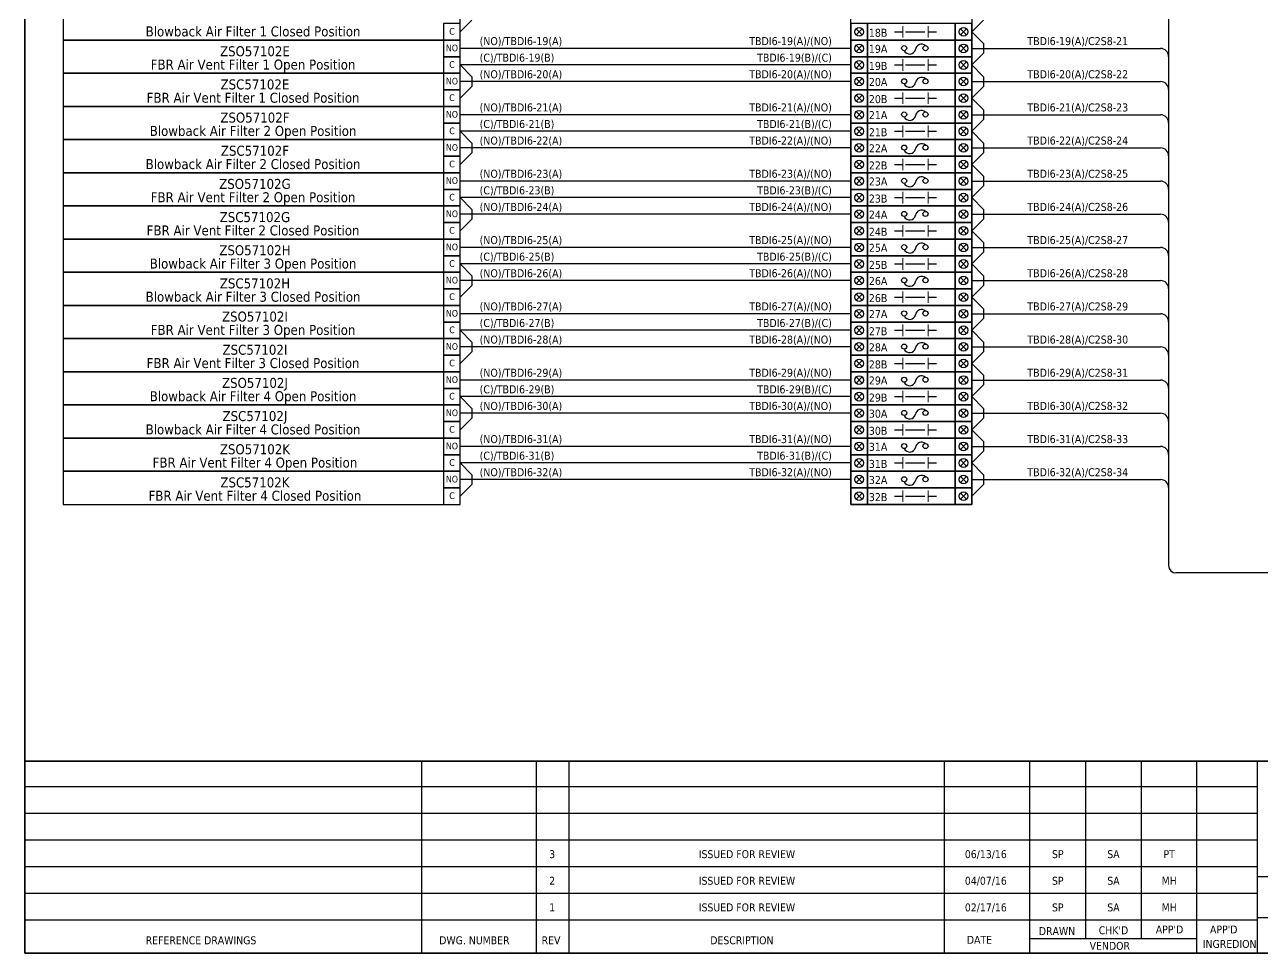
# Model space of a CAD drawing. Header units: millimetres. Extents: x 0 to 1792788, y -13 to 262234.
# Drawn here: x 1243347 to 1290483, y 92247 to 127604 of the extents above; entities that cross this region are included whole.
import ezdxf
from ezdxf.enums import TextEntityAlignment as Align

# ---------------------------------------------------------------- set-up
doc = ezdxf.new("R2010")
doc.units = ezdxf.units.MM
for name, color, linetype, lineweight in [('GT_1', 9, 'Continuous', 25), ('HELPPOINT', 7, 'Continuous', 25), ('MEMBER', 7, 'Continuous', 25), ('power', 7, 'Continuous', 25)]:
    doc.layers.add(name, color=color, linetype=linetype, lineweight=lineweight)
doc.styles.add('Tahoma', font='')
doc.styles.get('Tahoma').set_extended_font_data('Tahoma')

# ---------------------------------------------------------------- blocks, each defined once
blk = doc.blocks.new('TPA')
at = {"layer": 'GT_1', "color": 4, "ltscale": 25.4}
for p, q in [((14309938, 12749437), (14309938, 12757755)), ((14314900, 12749437), (14314900, 12757755)), ((14316319, 12749437), (14316319, 12757755)), ((14332560, 12749437), (14332560, 12757755)), ((14336263, 12749437), (14336263, 12757755)), ((14338674, 12750067), (14338674, 12757755)), ((14341086, 12750068), (14341086, 12757756)), ((14343490, 12749437), (14343490, 12757755)), ((14346116, 12749437), (14346116, 12757755)), ((14346116, 12756634), (14292753, 12756634)), ((14346116, 12755485), (14292753, 12755485)), ((14346116, 12754332), (14292753, 12754332)), ((14346116, 12753180), (14292753, 12753180)), ((14368833, 12752737), (14346116, 12752737)), ((14346116, 12752028), (14292753, 12752028)), ((14346114, 12750875), (14292753, 12750875)), ((14368833, 12750964), (14346116, 12750964)), ((14343490, 12750067), (14336263, 12750067))]:
    blk.add_line(p, q, dxfattribs=at)
at = {"layer": 'HELPPOINT', "color": 4, "lineweight": 35, "ltscale": 25.4}
for p, q in [((14292753, 12749437), (14292753, 12827491)), ((14292753, 12749437), (14292753, 12827491)), ((14405128, 12749437), (14292753, 12749437)), ((14405128, 12749437), (14292753, 12749437))]:
    blk.add_line(p, q, dxfattribs=at)
at = {"layer": 'MEMBER', "color": 4, "lineweight": 35, "ltscale": 25.4}
blk.add_line((14292753, 12757755), (14405128, 12757755), dxfattribs=at)
blk.add_line((14292753, 12757755), (14405128, 12757755), dxfattribs=at)
at = {"layer": 'MEMBER', "color": 4, "style": 'Tahoma'}
for s, height, p in [('3', 343, (14315582, 12753726)), ('ISSUED FOR REVIEW', 342.77, (14324013, 12753726)), ('06/13/16', 342.8, (14334352, 12753726)), ('SP', 342.8, (14337466, 12753726)), ('SA', 342.8, (14339877, 12753726)), ('PT', 342.8, (14342288, 12753726)), ('2', 343, (14315582, 12752574)), ('ISSUED FOR REVIEW', 342.77, (14324013, 12752574)), ('04/07/16', 342.8, (14334352, 12752574)), ('SP', 342.8, (14337466, 12752574)), ('SA', 342.8, (14339877, 12752574)), ('MH', 342.8, (14342288, 12752574)), ('1', 343, (14315582, 12751421)), ('ISSUED FOR REVIEW', 342.77, (14324013, 12751421)), ('02/17/16', 342.8, (14334352, 12751421)), ('SP', 342.8, (14337466, 12751421)), ('SA', 342.8, (14339877, 12751421)), ('MH', 342.8, (14342288, 12751421))]:
    blk.add_text(s, height=height, dxfattribs=at).set_placement(p, align=Align.MIDDLE_CENTER)
for s, height, p in [('DRAWN', 342.8, (14336649, 12750224)), ("CHK'D", 342.8, (14339241, 12750260)), ("APP'D", 342.8, (14341710, 12750294)), ("APP'D", 342.8, (14344056, 12750294)), ('REFERENCE DRAWINGS', 342.77, (14297988, 12749826)), ('DWG. NUMBER', 342.77, (14310694, 12749826)), ('REV', 342.8, (14315126, 12749826)), ('DESCRIPTION', 342.77, (14322425, 12749826)), ('DATE', 342.8, (14333532, 12749847)), ('VENDOR', 342.8, (14338846, 12749586)), ('INGREDION', 342.8, (14343744, 12749668))]:
    blk.add_text(s, height=height, dxfattribs=at).set_placement(p)

msp = doc.modelspace()

# ---------------------------------------------------------------- linework, layer by layer
at = {"color": 4, "ltscale": 25.4}
for p, q in [((1286914, 149132), (1286914, 107008)), ((1274814, 126704), (1259929, 126704)), ((1279420, 126704), (1286609, 126704)), ((1274814, 125441), (1259929, 125441)), ((1279420, 125441), (1286609, 125441)), ((1274814, 124178), (1259929, 124178)), ((1279420, 124178), (1286609, 124178)), ((1274814, 122915), (1259929, 122915)), ((1279420, 122915), (1286609, 122915)), ((1274814, 121652), (1259929, 121652)), ((1279420, 121652), (1286609, 121652)), ((1274814, 120389), (1259929, 120389)), ((1279420, 120389), (1286609, 120389)), ((1274814, 119126), (1259929, 119126)), ((1279420, 119126), (1286609, 119126)), ((1274814, 117863), (1259929, 117863)), ((1279420, 117863), (1286609, 117863)), ((1274814, 116600), (1259929, 116600)), ((1279420, 116600), (1286609, 116600)), ((1274814, 115337), (1259929, 115337)), ((1279420, 115337), (1286609, 115337)), ((1274814, 114074), (1259929, 114074)), ((1279420, 114074), (1286609, 114074)), ((1274814, 112811), (1259929, 112811)), ((1279420, 112811), (1286609, 112811)), ((1274814, 111548), (1259929, 111548)), ((1279420, 111548), (1286609, 111548)), ((1274814, 110285), (1259929, 110285)), ((1279420, 110285), (1286609, 110285)), ((1336341, 106727), (1287195, 106727))]:
    msp.add_line(p, q, dxfattribs=at)
at = {"color": 7, "ltscale": 25.4}
for p, q in [((1259929, 127335), (1260376, 127782)), ((1275248, 127452), (1275013, 127218)), ((1275013, 127452), (1275248, 127218)), ((1276481, 127335), (1276799, 127335)), ((1276900, 127335), (1277626, 127335)), ((1277754, 127335), (1278072, 127335)), ((1278987, 127452), (1279222, 127218)), ((1279222, 127452), (1278987, 127218)), ((1274814, 126072), (1259929, 126072)), ((1259929, 126072), (1260376, 125625)), ((1275248, 126190), (1275013, 125955)), ((1275013, 126190), (1275248, 125955)), ((1276481, 126072), (1276799, 126072)), ((1276900, 126072), (1277626, 126072)), ((1277754, 126072), (1278072, 126072)), ((1278987, 126190), (1279222, 125955)), ((1279222, 126190), (1278987, 125955)), ((1260376, 125625), (1260376, 125256)), ((1259929, 124809), (1260376, 125256)), ((1275248, 124927), (1275013, 124692)), ((1275013, 124927), (1275248, 124692)), ((1278987, 124927), (1279222, 124692)), ((1279222, 124927), (1278987, 124692)), ((1276481, 124809), (1276799, 124809)), ((1276900, 124809), (1277626, 124809)), ((1277754, 124809), (1278072, 124809)), ((1274814, 123546), (1259929, 123546)), ((1259929, 123546), (1260376, 123100)), ((1275248, 123664), (1275013, 123429)), ((1275013, 123664), (1275248, 123429)), ((1276481, 123546), (1276799, 123546)), ((1276900, 123546), (1277626, 123546)), ((1277754, 123546), (1278072, 123546)), ((1278987, 123664), (1279222, 123429)), ((1279222, 123664), (1278987, 123429)), ((1260376, 123100), (1260376, 122730)), ((1259929, 122283), (1260376, 122730)), ((1275248, 122401), (1275013, 122166)), ((1275013, 122401), (1275248, 122166)), ((1276481, 122283), (1276799, 122283)), ((1276900, 122283), (1277626, 122283)), ((1277754, 122283), (1278072, 122283)), ((1278987, 122401), (1279222, 122166)), ((1279222, 122401), (1278987, 122166)), ((1274814, 121020), (1259929, 121020)), ((1259929, 121020), (1260376, 120574)), ((1275248, 121138), (1275013, 120903)), ((1275013, 121138), (1275248, 120903)), ((1276481, 121020), (1276799, 121020)), ((1276900, 121020), (1277626, 121020)), ((1277754, 121020), (1278072, 121020)), ((1278987, 121138), (1279222, 120903)), ((1279222, 121138), (1278987, 120903)), ((1259929, 119757), (1260376, 120204)), ((1260376, 120574), (1260376, 120204)), ((1275248, 119875), (1275013, 119640)), ((1275013, 119875), (1275248, 119640)), ((1276481, 119757), (1276799, 119757)), ((1276900, 119757), (1277626, 119757)), ((1277754, 119757), (1278072, 119757)), ((1278987, 119875), (1279222, 119640)), ((1279222, 119875), (1278987, 119640)), ((1274814, 118494), (1259929, 118494)), ((1259929, 118494), (1260376, 118048)), ((1275248, 118612), (1275013, 118377)), ((1275013, 118612), (1275248, 118377)), ((1276481, 118494), (1276799, 118494)), ((1276900, 118494), (1277626, 118494)), ((1277754, 118494), (1278072, 118494)), ((1278987, 118612), (1279222, 118377)), ((1279222, 118612), (1278987, 118377)), ((1260376, 118048), (1260376, 117678)), ((1259929, 117231), (1260376, 117678)), ((1275248, 117349), (1275013, 117114)), ((1275013, 117349), (1275248, 117114)), ((1276481, 117231), (1276799, 117231)), ((1276900, 117231), (1277626, 117231)), ((1277754, 117231), (1278072, 117231)), ((1278987, 117349), (1279222, 117114)), ((1279222, 117349), (1278987, 117114)), ((1274814, 115968), (1259929, 115968)), ((1259929, 115968), (1260376, 115522)), ((1275248, 116086), (1275013, 115851)), ((1275013, 116086), (1275248, 115851)), ((1276481, 115968), (1276799, 115968)), ((1276900, 115968), (1277626, 115968)), ((1277754, 115968), (1278072, 115968)), ((1278987, 116086), (1279222, 115851)), ((1279222, 116086), (1278987, 115851)), ((1260376, 115522), (1260376, 115152)), ((1259929, 114705), (1260376, 115152)), ((1275248, 114823), (1275013, 114588)), ((1275013, 114823), (1275248, 114588)), ((1276481, 114705), (1276799, 114705)), ((1276900, 114705), (1277626, 114705)), ((1277754, 114705), (1278072, 114705)), ((1278987, 114823), (1279222, 114588)), ((1279222, 114823), (1278987, 114588)), ((1274814, 113442), (1259929, 113442)), ((1259929, 113442), (1260376, 112996)), ((1275248, 113560), (1275013, 113325)), ((1275013, 113560), (1275248, 113325)), ((1276481, 113442), (1276799, 113442)), ((1276900, 113442), (1277626, 113442)), ((1277754, 113442), (1278072, 113442)), ((1278987, 113560), (1279222, 113325)), ((1279222, 113560), (1278987, 113325)), ((1260376, 112996), (1260376, 112626)), ((1259929, 112179), (1260376, 112626)), ((1275248, 112297), (1275013, 112062)), ((1275013, 112297), (1275248, 112062)), ((1278987, 112297), (1279222, 112062)), ((1279222, 112297), (1278987, 112062)), ((1276481, 112179), (1276799, 112179)), ((1276900, 112179), (1277626, 112179)), ((1277754, 112179), (1278072, 112179)), ((1274814, 110916), (1259929, 110916)), ((1259929, 110916), (1260376, 110470)), ((1275248, 111034), (1275013, 110799)), ((1275013, 111034), (1275248, 110799)), ((1276481, 110916), (1276799, 110916)), ((1276900, 110916), (1277626, 110916)), ((1277754, 110916), (1278072, 110916)), ((1278987, 111034), (1279222, 110799)), ((1279222, 111034), (1278987, 110799)), ((1260376, 110470), (1260376, 110100)), ((1259929, 109653), (1260376, 110100)), ((1275248, 109771), (1275013, 109536)), ((1275013, 109771), (1275248, 109536)), ((1276481, 109653), (1276799, 109653)), ((1276900, 109653), (1277626, 109653)), ((1277754, 109653), (1278072, 109653)), ((1278987, 109771), (1279222, 109536)), ((1279222, 109771), (1278987, 109536))]:
    msp.add_line(p, q, dxfattribs=at)
at = {"color": 1, "ltscale": 25.4}
for p, q in [((1279420, 127335), (1279867, 127782)), ((1279420, 127335), (1279867, 126888)), ((1275248, 126821), (1275013, 126586)), ((1275013, 126821), (1275248, 126586)), ((1278987, 126821), (1279222, 126586)), ((1279222, 126821), (1278987, 126586)), ((1279867, 126888), (1279867, 126519)), ((1279420, 126072), (1279867, 126519)), ((1279420, 126072), (1279867, 125625)), ((1275248, 125558), (1275013, 125323)), ((1275013, 125558), (1275248, 125323)), ((1278987, 125558), (1279222, 125323)), ((1279222, 125558), (1278987, 125323)), ((1279867, 125625), (1279867, 125256)), ((1279420, 124809), (1279867, 125256)), ((1279420, 124809), (1279867, 124363)), ((1275248, 124295), (1275013, 124060)), ((1275013, 124295), (1275248, 124060)), ((1278987, 124295), (1279222, 124060)), ((1279222, 124295), (1278987, 124060)), ((1279420, 123546), (1279867, 123993)), ((1279867, 124363), (1279867, 123993)), ((1279420, 123546), (1279867, 123100)), ((1275248, 123032), (1275013, 122797)), ((1275013, 123032), (1275248, 122797)), ((1278987, 123032), (1279222, 122797)), ((1279222, 123032), (1278987, 122797)), ((1279867, 123100), (1279867, 122730)), ((1279420, 122283), (1279867, 122730)), ((1279420, 122283), (1279867, 121837)), ((1275248, 121769), (1275013, 121534)), ((1275013, 121769), (1275248, 121534)), ((1278987, 121769), (1279222, 121534)), ((1279222, 121769), (1278987, 121534)), ((1279867, 121837), (1279867, 121467)), ((1279420, 121020), (1279867, 121467)), ((1279420, 121020), (1279867, 120574)), ((1275248, 120506), (1275013, 120271)), ((1275013, 120506), (1275248, 120271)), ((1278987, 120506), (1279222, 120271)), ((1279222, 120506), (1278987, 120271)), ((1279420, 119757), (1279867, 120204)), ((1279867, 120574), (1279867, 120204)), ((1279420, 119757), (1279867, 119311)), ((1279867, 119311), (1279867, 118941)), ((1275248, 119243), (1275013, 119008)), ((1275013, 119243), (1275248, 119008)), ((1278987, 119243), (1279222, 119008)), ((1279222, 119243), (1278987, 119008)), ((1279420, 118494), (1279867, 118941)), ((1279420, 118494), (1279867, 118048)), ((1275248, 117980), (1275013, 117745)), ((1275013, 117980), (1275248, 117745)), ((1278987, 117980), (1279222, 117745)), ((1279222, 117980), (1278987, 117745)), ((1279867, 118048), (1279867, 117678)), ((1279420, 117231), (1279867, 117678)), ((1279420, 117231), (1279867, 116785)), ((1275248, 116717), (1275013, 116482)), ((1275013, 116717), (1275248, 116482)), ((1278987, 116717), (1279222, 116482)), ((1279222, 116717), (1278987, 116482)), ((1279867, 116785), (1279867, 116415)), ((1279420, 115968), (1279867, 116415)), ((1279420, 115968), (1279867, 115522)), ((1279867, 115522), (1279867, 115152)), ((1275248, 115454), (1275013, 115219)), ((1275013, 115454), (1275248, 115219)), ((1278987, 115454), (1279222, 115219)), ((1279222, 115454), (1278987, 115219)), ((1279420, 114705), (1279867, 115152)), ((1279420, 114705), (1279867, 114259)), ((1275248, 114191), (1275013, 113956)), ((1275013, 114191), (1275248, 113956)), ((1278987, 114191), (1279222, 113956)), ((1279222, 114191), (1278987, 113956)), ((1279867, 114259), (1279867, 113889)), ((1279420, 113442), (1279867, 113889)), ((1279420, 113442), (1279867, 112996)), ((1275248, 112928), (1275013, 112693)), ((1275013, 112928), (1275248, 112693)), ((1278987, 112928), (1279222, 112693)), ((1279222, 112928), (1278987, 112693)), ((1279867, 112996), (1279867, 112626)), ((1279420, 112179), (1279867, 112626)), ((1279420, 112179), (1279867, 111733)), ((1279867, 111733), (1279867, 111363)), ((1275248, 111665), (1275013, 111430)), ((1275013, 111665), (1275248, 111430)), ((1278987, 111665), (1279222, 111430)), ((1279222, 111665), (1278987, 111430)), ((1279420, 110916), (1279867, 111363)), ((1279420, 110916), (1279867, 110470)), ((1275248, 110402), (1275013, 110167)), ((1275013, 110402), (1275248, 110167)), ((1278987, 110402), (1279222, 110167)), ((1279222, 110402), (1278987, 110167)), ((1279867, 110470), (1279867, 110100)), ((1279420, 109653), (1279867, 110100))]:
    msp.add_line(p, q, dxfattribs=at)
at = {"color": 7, "lineweight": 9, "ltscale": 25.4}
for p, q in [((1276799, 127118), (1276799, 127552)), ((1277754, 127118), (1277754, 127552)), ((1276799, 125855), (1276799, 126289)), ((1277754, 125855), (1277754, 126289)), ((1276799, 124592), (1276799, 125026)), ((1277754, 124592), (1277754, 125026)), ((1276799, 123329), (1276799, 123763)), ((1277754, 123329), (1277754, 123763)), ((1276799, 122066), (1276799, 122500)), ((1277754, 122066), (1277754, 122500)), ((1276799, 120803), (1276799, 121237)), ((1277754, 120803), (1277754, 121237)), ((1276799, 119540), (1276799, 119974)), ((1277754, 119540), (1277754, 119974)), ((1276799, 118277), (1276799, 118711)), ((1277754, 118277), (1277754, 118711)), ((1276799, 117014), (1276799, 117448)), ((1277754, 117014), (1277754, 117448)), ((1276799, 115751), (1276799, 116185)), ((1277754, 115751), (1277754, 116185)), ((1276799, 114489), (1276799, 114922)), ((1277754, 114489), (1277754, 114922)), ((1276799, 113226), (1276799, 113659)), ((1277754, 113226), (1277754, 113659)), ((1276799, 111963), (1276799, 112396)), ((1277754, 111963), (1277754, 112396)), ((1276799, 110700), (1276799, 111133)), ((1277754, 110700), (1277754, 111133)), ((1276799, 109437), (1276799, 109870)), ((1277754, 109437), (1277754, 109870))]:
    msp.add_line(p, q, dxfattribs=at)
at = {"color": 2, "ltscale": 25.4}
for points in [[(1244808, 127019), (1259929, 127019), (1259929, 128282), (1244808, 128282)], [(1244808, 125756), (1259929, 125756), (1259929, 127019), (1244808, 127019)], [(1244808, 124493), (1259929, 124493), (1259929, 125756), (1244808, 125756)], [(1244808, 123230), (1259929, 123230), (1259929, 124493), (1244808, 124493)], [(1244808, 121967), (1259929, 121967), (1259929, 123230), (1244808, 123230)], [(1244808, 120704), (1259929, 120704), (1259929, 121967), (1244808, 121967)], [(1244808, 119441), (1259929, 119441), (1259929, 120704), (1244808, 120704)], [(1244808, 118178), (1259929, 118178), (1259929, 119441), (1244808, 119441)], [(1244808, 116915), (1259929, 116915), (1259929, 118178), (1244808, 118178)], [(1244808, 115652), (1259929, 115652), (1259929, 116915), (1244808, 116915)], [(1244808, 114389), (1259929, 114389), (1259929, 115652), (1244808, 115652)], [(1244808, 113127), (1259929, 113127), (1259929, 114389), (1244808, 114389)], [(1244808, 111864), (1259929, 111864), (1259929, 113127), (1244808, 113127)], [(1244808, 110601), (1259929, 110601), (1259929, 111864), (1244808, 111864)], [(1244808, 109338), (1259929, 109338), (1259929, 110601), (1244808, 110601)]]:
    msp.add_lwpolyline(points, close=True, dxfattribs=at)
at = {"color": 7, "lineweight": 30, "ltscale": 25.4}
for points in [[(1274814, 128282), (1279420, 128282), (1279420, 127019), (1274814, 127019), (1274814, 128282)], [(1274814, 127019), (1279420, 127019), (1279420, 125756), (1274814, 125756), (1274814, 127019)], [(1274814, 125756), (1279420, 125756), (1279420, 124493), (1274814, 124493), (1274814, 125756)], [(1274814, 124493), (1279420, 124493), (1279420, 123230), (1274814, 123230), (1274814, 124493)], [(1274814, 123230), (1279420, 123230), (1279420, 121967), (1274814, 121967), (1274814, 123230)], [(1274814, 121967), (1279420, 121967), (1279420, 120704), (1274814, 120704), (1274814, 121967)], [(1274814, 120704), (1279420, 120704), (1279420, 119441), (1274814, 119441), (1274814, 120704)], [(1274814, 119441), (1279420, 119441), (1279420, 118178), (1274814, 118178), (1274814, 119441)], [(1274814, 118178), (1279420, 118178), (1279420, 116915), (1274814, 116915), (1274814, 118178)], [(1274814, 116915), (1279420, 116915), (1279420, 115652), (1274814, 115652), (1274814, 116915)], [(1274814, 115652), (1279420, 115652), (1279420, 114389), (1274814, 114389), (1274814, 115652)], [(1274814, 114389), (1279420, 114389), (1279420, 113127), (1274814, 113127), (1274814, 114389)], [(1274814, 113127), (1279420, 113127), (1279420, 111864), (1274814, 111864), (1274814, 113127)], [(1274814, 111864), (1279420, 111864), (1279420, 110601), (1274814, 110601), (1274814, 111864)], [(1274814, 110601), (1279420, 110601), (1279420, 109338), (1274814, 109338), (1274814, 110601)]]:
    msp.add_lwpolyline(points, dxfattribs=at)
at = {"color": 7, "ltscale": 25.4}
for points in [[(1259298, 127019), (1259929, 127019), (1259929, 127651), (1259298, 127651)], [(1274814, 127019), (1275446, 127019), (1275446, 127651), (1274814, 127651)], [(1275446, 127019), (1278789, 127019), (1278789, 127651), (1275446, 127651)], [(1278789, 127019), (1279420, 127019), (1279420, 127651), (1278789, 127651)], [(1259298, 125756), (1259929, 125756), (1259929, 126388), (1259298, 126388)], [(1274814, 125756), (1275446, 125756), (1275446, 126388), (1274814, 126388)], [(1275446, 125756), (1278789, 125756), (1278789, 126388), (1275446, 126388)], [(1278789, 125756), (1279420, 125756), (1279420, 126388), (1278789, 126388)], [(1259298, 124493), (1259929, 124493), (1259929, 125125), (1259298, 125125)], [(1274814, 124493), (1275446, 124493), (1275446, 125125), (1274814, 125125)], [(1275446, 124493), (1278789, 124493), (1278789, 125125), (1275446, 125125)], [(1278789, 124493), (1279420, 124493), (1279420, 125125), (1278789, 125125)], [(1259298, 123230), (1259929, 123230), (1259929, 123862), (1259298, 123862)], [(1274814, 123230), (1275446, 123230), (1275446, 123862), (1274814, 123862)], [(1275446, 123230), (1278789, 123230), (1278789, 123862), (1275446, 123862)], [(1278789, 123230), (1279420, 123230), (1279420, 123862), (1278789, 123862)], [(1259298, 121967), (1259929, 121967), (1259929, 122599), (1259298, 122599)], [(1274814, 121967), (1275446, 121967), (1275446, 122599), (1274814, 122599)], [(1275446, 121967), (1278789, 121967), (1278789, 122599), (1275446, 122599)], [(1278789, 121967), (1279420, 121967), (1279420, 122599), (1278789, 122599)], [(1259298, 120704), (1259929, 120704), (1259929, 121336), (1259298, 121336)], [(1274814, 120704), (1275446, 120704), (1275446, 121336), (1274814, 121336)], [(1275446, 120704), (1278789, 120704), (1278789, 121336), (1275446, 121336)], [(1278789, 120704), (1279420, 120704), (1279420, 121336), (1278789, 121336)], [(1259298, 119441), (1259929, 119441), (1259929, 120073), (1259298, 120073)], [(1274814, 119441), (1275446, 119441), (1275446, 120073), (1274814, 120073)], [(1275446, 119441), (1278789, 119441), (1278789, 120073), (1275446, 120073)], [(1278789, 119441), (1279420, 119441), (1279420, 120073), (1278789, 120073)], [(1259298, 118178), (1259929, 118178), (1259929, 118810), (1259298, 118810)], [(1274814, 118178), (1275446, 118178), (1275446, 118810), (1274814, 118810)], [(1275446, 118178), (1278789, 118178), (1278789, 118810), (1275446, 118810)], [(1278789, 118178), (1279420, 118178), (1279420, 118810), (1278789, 118810)], [(1259298, 116915), (1259929, 116915), (1259929, 117547), (1259298, 117547)], [(1274814, 116915), (1275446, 116915), (1275446, 117547), (1274814, 117547)], [(1275446, 116915), (1278789, 116915), (1278789, 117547), (1275446, 117547)], [(1278789, 116915), (1279420, 116915), (1279420, 117547), (1278789, 117547)], [(1259298, 115652), (1259929, 115652), (1259929, 116284), (1259298, 116284)], [(1274814, 115652), (1275446, 115652), (1275446, 116284), (1274814, 116284)], [(1275446, 115652), (1278789, 115652), (1278789, 116284), (1275446, 116284)], [(1278789, 115652), (1279420, 115652), (1279420, 116284), (1278789, 116284)], [(1259298, 114389), (1259929, 114389), (1259929, 115021), (1259298, 115021)], [(1274814, 114389), (1275446, 114389), (1275446, 115021), (1274814, 115021)], [(1275446, 114389), (1278789, 114389), (1278789, 115021), (1275446, 115021)], [(1278789, 114389), (1279420, 114389), (1279420, 115021), (1278789, 115021)], [(1259298, 113127), (1259929, 113127), (1259929, 113758), (1259298, 113758)], [(1274814, 113127), (1275446, 113127), (1275446, 113758), (1274814, 113758)], [(1275446, 113127), (1278789, 113127), (1278789, 113758), (1275446, 113758)], [(1278789, 113127), (1279420, 113127), (1279420, 113758), (1278789, 113758)], [(1259298, 111864), (1259929, 111864), (1259929, 112495), (1259298, 112495)], [(1274814, 111864), (1275446, 111864), (1275446, 112495), (1274814, 112495)], [(1275446, 111864), (1278789, 111864), (1278789, 112495), (1275446, 112495)], [(1278789, 111864), (1279420, 111864), (1279420, 112495), (1278789, 112495)], [(1259298, 110601), (1259929, 110601), (1259929, 111232), (1259298, 111232)], [(1274814, 110601), (1275446, 110601), (1275446, 111232), (1274814, 111232)], [(1275446, 110601), (1278789, 110601), (1278789, 111232), (1275446, 111232)], [(1278789, 110601), (1279420, 110601), (1279420, 111232), (1278789, 111232)], [(1259298, 109338), (1259929, 109338), (1259929, 109969), (1259298, 109969)], [(1274814, 109338), (1275446, 109338), (1275446, 109969), (1274814, 109969)], [(1275446, 109338), (1278789, 109338), (1278789, 109969), (1275446, 109969)], [(1278789, 109338), (1279420, 109338), (1279420, 109969), (1278789, 109969)]]:
    msp.add_lwpolyline(points, close=True, dxfattribs=at)
at = {"color": 1, "ltscale": 25.4}
for points in [[(1259298, 126388), (1259929, 126388), (1259929, 127019), (1259298, 127019)], [(1274814, 126388), (1275446, 126388), (1275446, 127019), (1274814, 127019)], [(1275446, 126388), (1278789, 126388), (1278789, 127019), (1275446, 127019)], [(1278789, 126388), (1279420, 126388), (1279420, 127019), (1278789, 127019)], [(1259298, 125125), (1259929, 125125), (1259929, 125756), (1259298, 125756)], [(1274814, 125125), (1275446, 125125), (1275446, 125756), (1274814, 125756)], [(1275446, 125125), (1278789, 125125), (1278789, 125756), (1275446, 125756)], [(1278789, 125125), (1279420, 125125), (1279420, 125756), (1278789, 125756)], [(1259298, 123862), (1259929, 123862), (1259929, 124493), (1259298, 124493)], [(1274814, 123862), (1275446, 123862), (1275446, 124493), (1274814, 124493)], [(1275446, 123862), (1278789, 123862), (1278789, 124493), (1275446, 124493)], [(1278789, 123862), (1279420, 123862), (1279420, 124493), (1278789, 124493)], [(1259298, 122599), (1259929, 122599), (1259929, 123230), (1259298, 123230)], [(1274814, 122599), (1275446, 122599), (1275446, 123230), (1274814, 123230)], [(1275446, 122599), (1278789, 122599), (1278789, 123230), (1275446, 123230)], [(1278789, 122599), (1279420, 122599), (1279420, 123230), (1278789, 123230)], [(1259298, 121336), (1259929, 121336), (1259929, 121967), (1259298, 121967)], [(1274814, 121336), (1275446, 121336), (1275446, 121967), (1274814, 121967)], [(1275446, 121336), (1278789, 121336), (1278789, 121967), (1275446, 121967)], [(1278789, 121336), (1279420, 121336), (1279420, 121967), (1278789, 121967)], [(1259298, 120073), (1259929, 120073), (1259929, 120704), (1259298, 120704)], [(1274814, 120073), (1275446, 120073), (1275446, 120704), (1274814, 120704)], [(1275446, 120073), (1278789, 120073), (1278789, 120704), (1275446, 120704)], [(1278789, 120073), (1279420, 120073), (1279420, 120704), (1278789, 120704)], [(1259298, 118810), (1259929, 118810), (1259929, 119441), (1259298, 119441)], [(1274814, 118810), (1275446, 118810), (1275446, 119441), (1274814, 119441)], [(1275446, 118810), (1278789, 118810), (1278789, 119441), (1275446, 119441)], [(1278789, 118810), (1279420, 118810), (1279420, 119441), (1278789, 119441)], [(1259298, 117547), (1259929, 117547), (1259929, 118178), (1259298, 118178)], [(1274814, 117547), (1275446, 117547), (1275446, 118178), (1274814, 118178)], [(1275446, 117547), (1278789, 117547), (1278789, 118178), (1275446, 118178)], [(1278789, 117547), (1279420, 117547), (1279420, 118178), (1278789, 118178)], [(1259298, 116284), (1259929, 116284), (1259929, 116915), (1259298, 116915)], [(1274814, 116284), (1275446, 116284), (1275446, 116915), (1274814, 116915)], [(1275446, 116284), (1278789, 116284), (1278789, 116915), (1275446, 116915)], [(1278789, 116284), (1279420, 116284), (1279420, 116915), (1278789, 116915)], [(1259298, 115021), (1259929, 115021), (1259929, 115652), (1259298, 115652)], [(1274814, 115021), (1275446, 115021), (1275446, 115652), (1274814, 115652)], [(1275446, 115021), (1278789, 115021), (1278789, 115652), (1275446, 115652)], [(1278789, 115021), (1279420, 115021), (1279420, 115652), (1278789, 115652)], [(1259298, 113758), (1259929, 113758), (1259929, 114389), (1259298, 114389)], [(1274814, 113758), (1275446, 113758), (1275446, 114389), (1274814, 114389)], [(1275446, 113758), (1278789, 113758), (1278789, 114389), (1275446, 114389)], [(1278789, 113758), (1279420, 113758), (1279420, 114389), (1278789, 114389)], [(1259298, 112495), (1259929, 112495), (1259929, 113127), (1259298, 113127)], [(1274814, 112495), (1275446, 112495), (1275446, 113127), (1274814, 113127)], [(1275446, 112495), (1278789, 112495), (1278789, 113127), (1275446, 113127)], [(1278789, 112495), (1279420, 112495), (1279420, 113127), (1278789, 113127)], [(1259298, 111232), (1259929, 111232), (1259929, 111864), (1259298, 111864)], [(1274814, 111232), (1275446, 111232), (1275446, 111864), (1274814, 111864)], [(1275446, 111232), (1278789, 111232), (1278789, 111864), (1275446, 111864)], [(1278789, 111232), (1279420, 111232), (1279420, 111864), (1278789, 111864)], [(1259298, 109969), (1259929, 109969), (1259929, 110601), (1259298, 110601)], [(1274814, 109969), (1275446, 109969), (1275446, 110601), (1274814, 110601)], [(1275446, 109969), (1278789, 109969), (1278789, 110601), (1275446, 110601)], [(1278789, 109969), (1279420, 109969), (1279420, 110601), (1278789, 110601)]]:
    msp.add_lwpolyline(points, close=True, dxfattribs=at)
at = {"color": 7, "ltscale": 25.4}
for centre in [(1275130, 127335), (1279104, 127335), (1275130, 126072), (1279104, 126072), (1275130, 124809), (1279104, 124809), (1275130, 123546), (1279104, 123546), (1275130, 122283), (1279104, 122283), (1275130, 121020), (1279104, 121020), (1275130, 119757), (1279104, 119757), (1275130, 118494), (1279104, 118494), (1275130, 117231), (1279104, 117231), (1275130, 115968), (1279104, 115968), (1275130, 114705), (1279104, 114705), (1275130, 113442), (1279104, 113442), (1275130, 112179), (1279104, 112179), (1275130, 110916), (1279104, 110916), (1275130, 109653), (1279104, 109653)]:
    msp.add_circle(centre, 166, dxfattribs=at)
at = {"color": 1, "ltscale": 25.4}
for centre in [(1275130, 126704), (1279104, 126704), (1275130, 125441), (1279104, 125441), (1275130, 124178), (1279104, 124178), (1275130, 122915), (1279104, 122915), (1275130, 121652), (1279104, 121652), (1275130, 120389), (1279104, 120389), (1275130, 119126), (1279104, 119126), (1275130, 117863), (1279104, 117863), (1275130, 116600), (1279104, 116600), (1275130, 115337), (1279104, 115337), (1275130, 114074), (1279104, 114074), (1275130, 112811), (1279104, 112811), (1275130, 111548), (1279104, 111548), (1275130, 110285), (1279104, 110285)]:
    msp.add_circle(centre, 166, dxfattribs=at)
at = {"color": 4, "ltscale": 25.4}
for centre, radius, start, end in [((1286609, 126399), 305, 0, 90), ((1286609, 125136), 305, 0, 90), ((1286609, 123873), 305, 0, 90), ((1286609, 122610), 305, 0, 90), ((1286609, 121347), 305, 0, 90), ((1286609, 120084), 305, 0, 90), ((1286609, 118821), 305, 0, 90), ((1286609, 117558), 305, 0, 90), ((1286609, 116295), 305, 0, 90), ((1286609, 115032), 305, 0, 90), ((1286609, 113769), 305, 0, 90), ((1286609, 112506), 305, 0, 90), ((1286609, 111243), 305, 0, 90), ((1286609, 109980), 305, 0, 90), ((1287195, 107008), 281, 180.0002, 270), ((1287195, 107008), 281, 180, 270)]:
    msp.add_arc(centre, radius, start, end, dxfattribs=at)
at = {"layer": 'power', "color": 1, "ltscale": 25.4}
for centre in [(1276845, 126713), (1277655, 126713), (1276845, 125450), (1277655, 125450), (1276845, 124187), (1277655, 124187), (1276845, 122924), (1277655, 122924), (1276845, 121661), (1277655, 121661), (1276845, 120398), (1277655, 120398), (1276845, 119135), (1277655, 119135), (1276845, 117872), (1277655, 117872), (1276845, 116610), (1277655, 116610), (1276845, 115347), (1277655, 115347), (1276845, 114084), (1277655, 114084), (1276845, 112821), (1277655, 112821), (1276845, 111558), (1277655, 111558), (1276845, 110295), (1277655, 110295)]:
    msp.add_circle(centre, 96.7, dxfattribs=at)
for centre, radius, start, end in [((1277508, 126627), 235, 51.1309, 171.3254), ((1277052, 126718), 230, 206.1634, 346.0383), ((1277052, 125455), 230, 206.1634, 346.0383), ((1277508, 125364), 235, 51.1309, 171.3254), ((1277052, 124192), 230, 206.1634, 346.0383), ((1277508, 124101), 235, 51.1309, 171.3254), ((1277508, 122838), 235, 51.1309, 171.3254), ((1277052, 122929), 230, 206.1634, 346.0383), ((1277052, 121666), 230, 206.1634, 346.0383), ((1277508, 121575), 235, 51.1309, 171.3254), ((1277052, 120403), 230, 206.1634, 346.0383), ((1277508, 120312), 235, 51.1309, 171.3254), ((1277508, 119049), 235, 51.1309, 171.3254), ((1277052, 119140), 230, 206.1634, 346.0383), ((1277508, 117786), 235, 51.1309, 171.3254), ((1277052, 117877), 230, 206.1634, 346.0383), ((1277052, 116614), 230, 206.1634, 346.0383), ((1277508, 116523), 235, 51.1309, 171.3254), ((1277508, 115260), 235, 51.1309, 171.3254), ((1277052, 115351), 230, 206.1634, 346.0383), ((1277508, 113997), 235, 51.1309, 171.3254), ((1277052, 114089), 230, 206.1634, 346.0383), ((1277052, 112826), 230, 206.1634, 346.0383), ((1277508, 112735), 235, 51.1309, 171.3254), ((1277052, 111563), 230, 206.1634, 346.0383), ((1277508, 111472), 235, 51.1309, 171.3254), ((1277508, 110209), 235, 51.1309, 171.3254), ((1277052, 110300), 230, 206.1634, 346.0383)]:
    msp.add_arc(centre, radius, start, end, dxfattribs=at)

# ---------------------------------------------------------------- block references
at = {"xscale": 0.8800000000046566, "yscale": 0.8800000000046566, "zscale": 0.8800000000046566}
msp.add_blockref('TPA', (-11334276, -11127258), dxfattribs=at)

# ---------------------------------------------------------------- texts
at = {"color": 4, "style": 'Tahoma'}
for s, p in [('Blowback Air Filter 1 Closed Position ', (1252115, 127351)), ('ZSO57102E', (1252115, 126596)), ('FBR Air Vent Filter 1 Open Position ', (1252115, 126088)), ('ZSC57102E', (1252115, 125333)), ('FBR Air Vent Filter 1 Closed Position ', (1252115, 124825)), ('ZSO57102F', (1252115, 124070)), ('Blowback Air Filter 2 Open Position ', (1252115, 123562)), ('ZSC57102F', (1252115, 122807)), ('Blowback Air Filter 2 Closed Position ', (1252115, 122299)), ('ZSO57102G', (1252115, 121544)), ('FBR Air Vent Filter 2 Open Position ', (1252115, 121036)), ('ZSC57102G', (1252115, 120281)), ('FBR Air Vent Filter 2 Closed Position ', (1252115, 119773)), ('ZSO57102H', (1252115, 119018)), ('Blowback Air Filter 3 Open Position ', (1252115, 118510)), ('ZSC57102H', (1252115, 117755)), ('Blowback Air Filter 3 Closed Position ', (1252115, 117247)), ('ZSO57102I', (1252115, 116492)), ('FBR Air Vent Filter 3 Open Position ', (1252115, 115984)), ('ZSC57102I', (1252115, 115229)), ('FBR Air Vent Filter 3 Closed Position ', (1252115, 114721)), ('ZSO57102J', (1252115, 113966)), ('Blowback Air Filter 4 Open Position ', (1252115, 113458)), ('ZSC57102J', (1252115, 112703)), ('Blowback Air Filter 4 Closed Position ', (1252115, 112195)), ('ZSO57102K', (1252115, 111440)), ('FBR Air Vent Filter 4 Open Position', (1252115, 110932)), ('ZSC57102K', (1252115, 110177)), ('FBR Air Vent Filter 4 Closed Position', (1252115, 109669))]:
    msp.add_text(s, height=381, dxfattribs=at).set_placement(p, align=Align.MIDDLE_CENTER)
for s, p in [('(NO)/TBDI6-19(A)', (1260674, 126830)), ('TBDI6-19(A)/C2S8-21', (1281538, 126830)), ('(NO)/TBDI6-20(A)', (1260674, 125567)), ('TBDI6-20(A)/C2S8-22', (1281538, 125567)), ('(NO)/TBDI6-21(A)', (1260674, 124304)), ('TBDI6-21(A)/C2S8-23', (1281538, 124304)), ('(NO)/TBDI6-22(A)', (1260674, 123041)), ('TBDI6-22(A)/C2S8-24', (1281538, 123041)), ('(NO)/TBDI6-23(A)', (1260674, 121778)), ('TBDI6-23(A)/C2S8-25', (1281538, 121778)), ('(NO)/TBDI6-24(A)', (1260674, 120515)), ('TBDI6-24(A)/C2S8-26', (1281538, 120515)), ('(NO)/TBDI6-25(A)', (1260674, 119252)), ('TBDI6-25(A)/C2S8-27', (1281538, 119252)), ('(NO)/TBDI6-26(A)', (1260674, 117989)), ('TBDI6-26(A)/C2S8-28', (1281538, 117989)), ('(NO)/TBDI6-27(A)', (1260674, 116726)), ('TBDI6-27(A)/C2S8-29', (1281538, 116726)), ('(NO)/TBDI6-28(A)', (1260674, 115463)), ('TBDI6-28(A)/C2S8-30', (1281538, 115463)), ('(NO)/TBDI6-29(A)', (1260674, 114200)), ('TBDI6-29(A)/C2S8-31', (1281538, 114200)), ('(NO)/TBDI6-30(A)', (1260674, 112937)), ('TBDI6-30(A)/C2S8-32', (1281538, 112937)), ('(NO)/TBDI6-31(A)', (1260674, 111674)), ('TBDI6-31(A)/C2S8-33', (1281538, 111674)), ('(NO)/TBDI6-32(A)', (1260674, 110412)), ('TBDI6-32(A)/C2S8-34', (1281538, 110412))]:
    msp.add_text(s, height=304.8, dxfattribs=at).set_placement(p)
for s, p in [('TBDI6-19(A)/(NO)', (1274090, 126830)), ('TBDI6-20(A)/(NO)', (1274090, 125567)), ('TBDI6-21(A)/(NO)', (1274090, 124304)), ('TBDI6-22(A)/(NO)', (1274090, 123041)), ('TBDI6-23(A)/(NO)', (1274090, 121778)), ('TBDI6-24(A)/(NO)', (1274090, 120515)), ('TBDI6-25(A)/(NO)', (1274090, 119252)), ('TBDI6-26(A)/(NO)', (1274090, 117989)), ('TBDI6-27(A)/(NO)', (1274090, 116726)), ('TBDI6-28(A)/(NO)', (1274090, 115463)), ('TBDI6-29(A)/(NO)', (1274090, 114200)), ('TBDI6-30(A)/(NO)', (1274090, 112937)), ('TBDI6-31(A)/(NO)', (1274090, 111674)), ('TBDI6-32(A)/(NO)', (1274090, 110412))]:
    msp.add_text(s, height=304.8, dxfattribs=at).set_placement(p, align=Align.RIGHT)
at = {"color": 7, "style": 'Tahoma'}
for s, p in [('(C)/TBDI6-19(B)', (1260674, 126199)), ('(C)/TBDI6-21(B)', (1260674, 123673)), ('(C)/TBDI6-23(B)', (1260674, 121147)), ('(C)/TBDI6-25(B)', (1260674, 118621)), ('(C)/TBDI6-27(B)', (1260674, 116095)), ('(C)/TBDI6-29(B)', (1260674, 113569)), ('(C)/TBDI6-31(B)', (1260674, 111043))]:
    msp.add_text(s, height=304.8, dxfattribs=at).set_placement(p)
for s, p in [('TBDI6-19(B)/(C)', (1274090, 126199)), ('TBDI6-21(B)/(C)', (1274090, 123673)), ('TBDI6-23(B)/(C)', (1274090, 121147)), ('TBDI6-25(B)/(C)', (1274090, 118621)), ('TBDI6-27(B)/(C)', (1274090, 116095)), ('TBDI6-29(B)/(C)', (1274090, 113569)), ('TBDI6-31(B)/(C)', (1274090, 111043))]:
    msp.add_text(s, height=304.8, dxfattribs=at).set_placement(p, align=Align.RIGHT)
at = {"layer": 'power', "color": 7, "style": 'Tahoma'}
for s, height, p in [('C', 254, (1259620, 127353)), ('18B', 305.3, (1275851, 127299)), ('19A', 305.3, (1275851, 126688)), ('C', 254, (1259620, 126090)), ('19B', 305.3, (1275851, 126036)), ('20A', 305.3, (1275851, 125425)), ('C', 254, (1259620, 124827)), ('20B', 305.3, (1275851, 124773)), ('21A', 305.3, (1275851, 124162)), ('C', 254, (1259620, 123564)), ('21B', 305.3, (1275851, 123510)), ('22A', 305.3, (1275851, 122899)), ('C', 254, (1259620, 122301)), ('22B', 305.3, (1275851, 122247)), ('23A', 305.3, (1275851, 121636)), ('C', 254, (1259620, 121038)), ('23B', 305.3, (1275851, 120984)), ('24A', 305.3, (1275851, 120373)), ('C', 254, (1259620, 119775)), ('24B', 305.3, (1275851, 119721)), ('25A', 305.3, (1275851, 119110)), ('C', 254, (1259620, 118512)), ('25B', 305.3, (1275851, 118458)), ('26A', 305.3, (1275851, 117847)), ('C', 254, (1259620, 117249)), ('26B', 305.3, (1275851, 117195)), ('27A', 305.3, (1275851, 116584)), ('C', 254, (1259620, 115986)), ('27B', 305.3, (1275851, 115932)), ('28A', 305.3, (1275851, 115321)), ('C', 254, (1259620, 114723)), ('28B', 305.3, (1275851, 114669)), ('29A', 305.3, (1275851, 114058)), ('C', 254, (1259620, 113460)), ('29B', 305.3, (1275851, 113406)), ('30A', 305.3, (1275851, 112795)), ('C', 254, (1259620, 112197)), ('30B', 305.3, (1275851, 112143)), ('31A', 305.3, (1275851, 111532)), ('C', 254, (1259620, 110934)), ('31B', 305.3, (1275851, 110880)), ('32A', 305.3, (1275851, 110269)), ('C', 254, (1259620, 109671)), ('32B', 305.3, (1275851, 109617))]:
    msp.add_text(s, height=height, dxfattribs=at).set_placement(p, align=Align.MIDDLE_CENTER)
at = {"layer": 'power', "color": 1, "style": 'Tahoma'}
for p in [(1259620, 126720), (1259620, 125457), (1259620, 124194), (1259620, 122931), (1259620, 121668), (1259620, 120405), (1259620, 119142), (1259620, 117879), (1259620, 116616), (1259620, 115353), (1259620, 114090), (1259620, 112827), (1259620, 111564), (1259620, 110301)]:
    msp.add_text('NO', height=254, dxfattribs=at).set_placement(p, align=Align.MIDDLE_CENTER)

doc.saveas('drawing.dxf')
